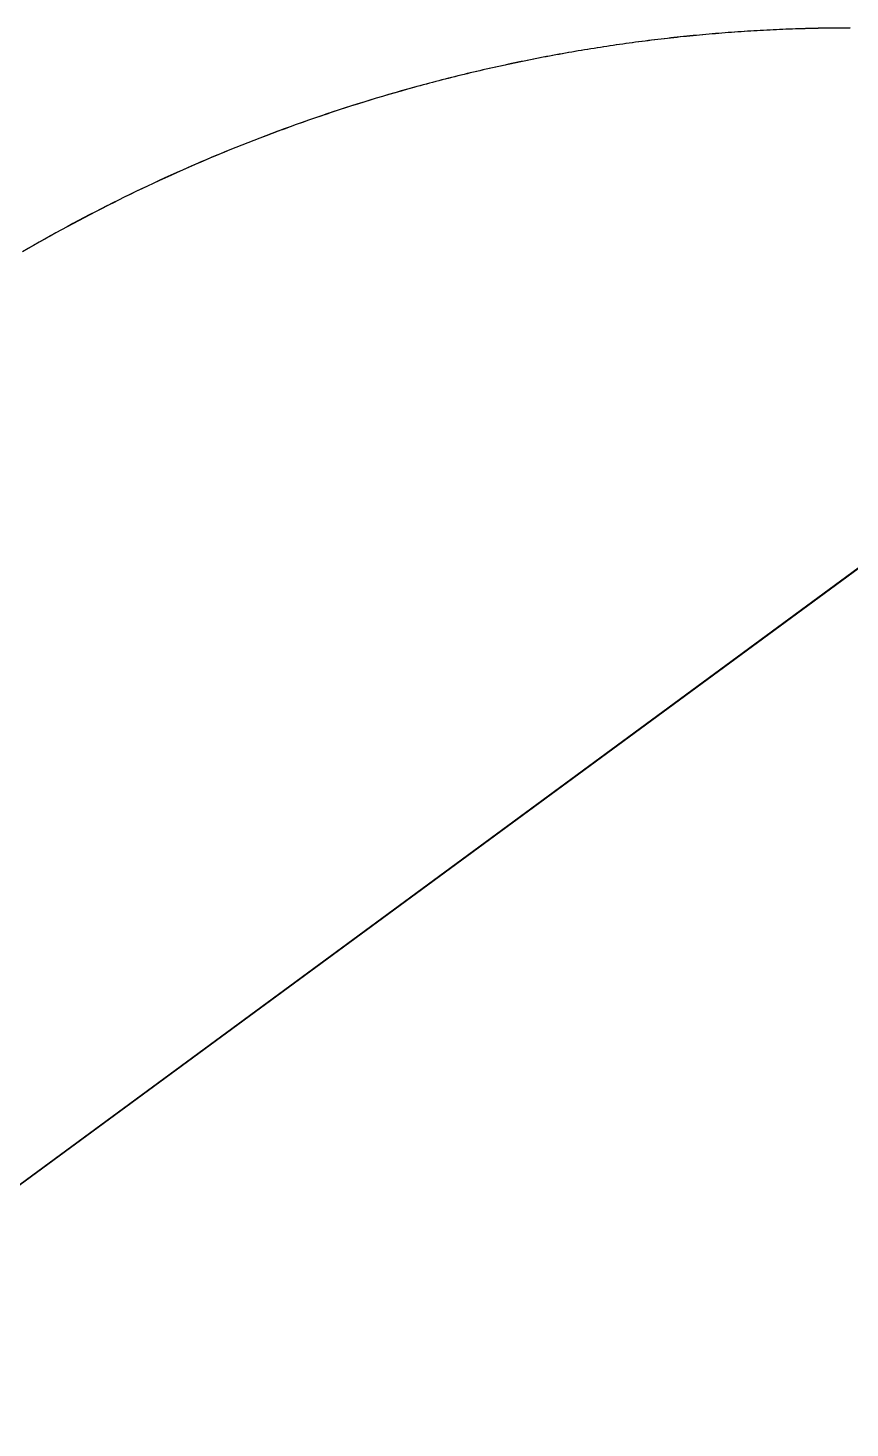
# Model space of a CAD drawing. Extents: x 141.9 to 179.5, y -126.9 to -94.3.
# Drawn here: x 171.646 to 174.249, y -98.702 to -94.271 of the extents above; entities that cross this region are included whole.
import ezdxf

# ---------------------------------------------------------------- set-up
doc = ezdxf.new("R2010")
doc.units = 0
doc.layers.add('BLACK', color=7, linetype='CONTINUOUS')

msp = doc.modelspace()

# ---------------------------------------------------------------- linework, layer by layer
at = {"layer": 'BLACK', "linetype": 'CONTINUOUS'}
for p, q in [((173.812755, -94.28996), (173.802613, -94.290835)), ((173.813201, -94.289838), (173.803059, -94.290713)), ((173.822896, -94.289105), (173.812755, -94.28996)), ((173.823342, -94.288983), (173.813201, -94.289838)), ((173.83304, -94.28827), (173.822896, -94.289105)), ((173.833486, -94.288148), (173.823342, -94.288983)), ((173.843183, -94.287455), (173.83304, -94.28827)), ((173.843629, -94.287333), (173.833486, -94.288148)), ((173.853329, -94.28666), (173.843183, -94.287455)), ((173.853775, -94.286538), (173.843629, -94.287333)), ((173.863474, -94.285885), (173.853329, -94.28666)), ((173.86392, -94.285763), (173.853775, -94.286538)), ((173.873622, -94.28513), (173.863474, -94.285885)), ((173.874068, -94.285008), (173.86392, -94.285763)), ((173.883768, -94.284395), (173.873622, -94.28513)), ((173.884214, -94.284273), (173.874068, -94.285008)), ((173.893918, -94.28368), (173.883768, -94.284395)), ((173.894364, -94.283558), (173.884214, -94.284273)), ((173.904066, -94.282985), (173.893918, -94.28368)), ((173.904512, -94.282863), (173.894364, -94.283558)), ((173.914218, -94.28231), (173.904066, -94.282985)), ((173.914663, -94.282188), (173.904512, -94.282863)), ((173.924367, -94.281655), (173.914218, -94.28231)), ((173.924813, -94.281533), (173.914663, -94.282188)), ((173.93452, -94.28102), (173.924367, -94.281655)), ((173.934966, -94.280898), (173.924813, -94.281533)), ((173.944671, -94.280405), (173.93452, -94.28102)), ((173.945117, -94.280283), (173.934966, -94.280898)), ((173.954826, -94.27981), (173.944671, -94.280405)), ((173.955271, -94.279688), (173.945117, -94.280283)), ((173.964978, -94.279235), (173.954826, -94.27981)), ((173.965424, -94.279114), (173.955271, -94.279688)), ((173.975134, -94.27868), (173.964978, -94.279235)), ((173.975579, -94.278558), (173.965424, -94.279114)), ((173.985288, -94.278145), (173.975134, -94.27868)), ((173.985733, -94.278024), (173.975579, -94.278558)), ((173.995444, -94.27763), (173.985288, -94.278145)), ((173.99589, -94.277509), (173.985733, -94.278024)), ((174.005599, -94.277135), (173.995444, -94.27763)), ((174.006045, -94.277014), (173.99589, -94.277509)), ((174.015757, -94.276661), (174.005599, -94.277135)), ((174.016203, -94.276539), (174.006045, -94.277014)), ((174.025913, -94.276206), (174.015757, -94.276661)), ((174.026359, -94.276084), (174.016203, -94.276539)), ((174.036072, -94.275771), (174.025913, -94.276206)), ((174.036518, -94.275649), (174.026359, -94.276084)), ((174.046229, -94.275356), (174.036072, -94.275771)), ((174.046675, -94.275234), (174.036518, -94.275649)), ((174.056389, -94.274961), (174.046229, -94.275356)), ((174.056834, -94.274839), (174.046675, -94.275234)), ((174.066546, -94.274586), (174.056389, -94.274961)), ((174.066992, -94.274464), (174.056834, -94.274839)), ((174.076707, -94.274231), (174.066546, -94.274586)), ((174.077153, -94.274109), (174.066992, -94.274464)), ((174.086865, -94.273896), (174.076707, -94.274231)), ((174.087311, -94.273775), (174.077153, -94.274109)), ((174.097026, -94.273581), (174.086865, -94.273896)), ((174.097472, -94.27346), (174.087311, -94.273775)), ((174.107185, -94.273287), (174.097026, -94.273581)), ((174.107631, -94.273165), (174.097472, -94.27346)), ((174.117347, -94.273012), (174.107185, -94.273287)), ((174.117793, -94.27289), (174.107631, -94.273165)), ((174.127507, -94.272757), (174.117347, -94.273012)), ((174.127952, -94.272635), (174.117793, -94.27289)), ((174.137669, -94.272522), (174.127507, -94.272757)), ((174.138114, -94.2724), (174.127952, -94.272635)), ((174.147829, -94.272307), (174.137669, -94.272522)), ((174.148274, -94.272186), (174.138114, -94.2724)), ((174.157991, -94.272113), (174.147829, -94.272307)), ((174.158437, -94.271991), (174.148274, -94.272186)), ((174.168151, -94.271938), (174.157991, -94.272113)), ((174.168597, -94.271816), (174.158437, -94.271991)), ((174.178314, -94.271783), (174.168151, -94.271938)), ((174.178759, -94.271661), (174.168597, -94.271816)), ((174.188474, -94.271648), (174.178314, -94.271783)), ((174.18892, -94.271526), (174.178759, -94.271661)), ((174.198637, -94.271533), (174.188474, -94.271648)), ((174.199082, -94.271412), (174.18892, -94.271526)), ((174.208797, -94.271439), (174.198637, -94.271533)), ((174.209243, -94.271317), (174.199082, -94.271412)), ((174.218959, -94.271364), (174.208797, -94.271439)), ((174.219405, -94.271242), (174.209243, -94.271317)), ((174.22912, -94.271309), (174.218959, -94.271364)), ((174.229565, -94.271187), (174.219405, -94.271242)), ((174.239282, -94.271275), (174.22912, -94.271309)), ((174.239728, -94.271153), (174.229565, -94.271187)), ((174.249442, -94.27126), (174.239282, -94.271275)), ((174.249888, -94.271138), (174.239728, -94.271153)), ((173.448528, -94.334046), (173.43844, -94.33564)), ((173.448974, -94.333924), (173.438886, -94.335518)), ((173.458616, -94.332472), (173.448528, -94.334046)), ((173.459062, -94.33235), (173.448974, -94.333924)), ((173.468708, -94.330918), (173.458616, -94.332472)), ((173.469154, -94.330796), (173.459062, -94.33235)), ((173.4788, -94.329384), (173.468708, -94.330918)), ((173.479245, -94.329262), (173.469154, -94.330796)), ((173.488896, -94.327869), (173.4788, -94.329384)), ((173.489341, -94.327748), (173.479245, -94.329262)), ((173.498991, -94.326375), (173.488896, -94.327869)), ((173.499437, -94.326254), (173.489341, -94.327748)), ((173.50909, -94.324901), (173.498991, -94.326375)), ((173.509536, -94.324779), (173.499437, -94.326254)), ((173.519189, -94.323447), (173.50909, -94.324901)), ((173.519635, -94.323325), (173.509536, -94.324779)), ((173.529292, -94.322012), (173.519189, -94.323447)), ((173.529738, -94.32189), (173.519635, -94.323325)), ((173.539394, -94.320598), (173.529292, -94.322012)), ((173.53984, -94.320476), (173.529738, -94.32189)), ((173.549501, -94.319203), (173.539394, -94.320598)), ((173.549947, -94.319082), (173.53984, -94.320476)), ((173.559607, -94.317829), (173.549501, -94.319203)), ((173.560052, -94.317707), (173.549947, -94.319082)), ((173.569716, -94.316474), (173.559607, -94.317829)), ((173.570162, -94.316353), (173.560052, -94.317707)), ((173.579825, -94.31514), (173.569716, -94.316474)), ((173.580271, -94.315018), (173.570162, -94.316353)), ((173.589938, -94.313825), (173.579825, -94.31514)), ((173.590384, -94.313704), (173.580271, -94.315018)), ((173.60005, -94.312531), (173.589938, -94.313825)), ((173.600496, -94.312409), (173.590384, -94.313704)), ((173.610167, -94.311256), (173.60005, -94.312531)), ((173.610612, -94.311134), (173.600496, -94.312409)), ((173.620282, -94.310002), (173.610167, -94.311256)), ((173.620728, -94.30988), (173.610612, -94.311134)), ((173.630401, -94.308767), (173.620282, -94.310002)), ((173.630847, -94.308645), (173.620728, -94.30988)), ((173.640519, -94.307552), (173.630401, -94.308767)), ((173.640965, -94.307431), (173.630847, -94.308645)), ((173.650641, -94.306357), (173.640519, -94.307552)), ((173.651087, -94.306236), (173.640965, -94.307431)), ((173.660763, -94.305183), (173.650641, -94.306357)), ((173.661208, -94.305061), (173.651087, -94.306236)), ((173.670888, -94.304028), (173.660763, -94.305183)), ((173.671333, -94.303906), (173.661208, -94.305061)), ((173.681012, -94.302893), (173.670888, -94.304028)), ((173.681457, -94.302772), (173.671333, -94.303906)), ((173.691139, -94.301778), (173.681012, -94.302893)), ((173.691585, -94.301657), (173.681457, -94.302772)), ((173.701266, -94.300684), (173.691139, -94.301778)), ((173.701712, -94.300562), (173.691585, -94.301657)), ((173.711396, -94.299609), (173.701266, -94.300684)), ((173.711842, -94.299487), (173.701712, -94.300562)), ((173.721526, -94.298554), (173.711396, -94.299609)), ((173.721971, -94.298432), (173.711842, -94.299487)), ((173.731659, -94.297519), (173.721526, -94.298554)), ((173.732104, -94.297397), (173.721971, -94.298432)), ((173.74179, -94.296504), (173.731659, -94.297519)), ((173.742236, -94.296382), (173.732104, -94.297397)), ((173.751926, -94.295509), (173.74179, -94.296504)), ((173.752372, -94.295387), (173.742236, -94.296382)), ((173.76206, -94.294534), (173.751926, -94.295509)), ((173.762506, -94.294413), (173.752372, -94.295387)), ((173.772198, -94.293579), (173.76206, -94.294534)), ((173.772644, -94.293458), (173.762506, -94.294413)), ((173.782334, -94.292645), (173.772198, -94.293579)), ((173.78278, -94.292523), (173.772644, -94.293458)), ((173.792474, -94.29173), (173.782334, -94.292645)), ((173.79292, -94.291608), (173.78278, -94.292523)), ((173.802613, -94.290835), (173.792474, -94.29173)), ((173.803059, -94.290713), (173.79292, -94.291608)), ((173.207017, -94.377807), (173.196981, -94.37988)), ((173.207462, -94.377686), (173.197427, -94.379758)), ((173.217053, -94.375755), (173.207017, -94.377807)), ((173.217498, -94.375633), (173.207462, -94.377686)), ((173.227093, -94.373722), (173.217053, -94.375755)), ((173.227539, -94.3736), (173.217498, -94.375633)), ((173.237134, -94.371709), (173.227093, -94.373722)), ((173.237579, -94.371588), (173.227539, -94.3736)), ((173.247179, -94.369716), (173.237134, -94.371709)), ((173.247625, -94.369595), (173.237579, -94.371588)), ((173.257224, -94.367744), (173.247179, -94.369716)), ((173.25767, -94.367622), (173.247625, -94.369595)), ((173.267274, -94.36579), (173.257224, -94.367744)), ((173.26772, -94.365669), (173.25767, -94.367622)), ((173.277324, -94.363857), (173.267274, -94.36579)), ((173.27777, -94.363736), (173.26772, -94.365669)), ((173.287379, -94.361944), (173.277324, -94.363857)), ((173.287825, -94.361822), (173.27777, -94.363736)), ((173.297434, -94.360051), (173.287379, -94.361944)), ((173.297879, -94.359929), (173.287825, -94.361822)), ((173.307493, -94.358178), (173.297434, -94.360051)), ((173.307939, -94.358056), (173.297879, -94.359929)), ((173.317552, -94.356325), (173.307493, -94.358178)), ((173.317998, -94.356203), (173.307939, -94.358056)), ((173.327615, -94.354491), (173.317552, -94.356325)), ((173.328061, -94.354369), (173.317998, -94.356203)), ((173.337679, -94.352678), (173.327615, -94.354491)), ((173.338125, -94.352556), (173.328061, -94.354369)), ((173.347747, -94.350884), (173.337679, -94.352678)), ((173.348192, -94.350762), (173.338125, -94.352556)), ((173.357814, -94.349111), (173.347747, -94.350884)), ((173.35826, -94.348989), (173.348192, -94.350762)), ((173.367887, -94.347357), (173.357814, -94.349111)), ((173.368332, -94.347235), (173.35826, -94.348989)), ((173.377959, -94.345623), (173.367887, -94.347357)), ((173.378404, -94.345502), (173.368332, -94.347235)), ((173.388035, -94.343909), (173.377959, -94.345623)), ((173.388481, -94.343788), (173.378404, -94.345502)), ((173.398111, -94.342216), (173.388035, -94.343909)), ((173.398557, -94.342094), (173.388481, -94.343788)), ((173.408191, -94.340542), (173.398111, -94.342216)), ((173.408637, -94.34042), (173.398557, -94.342094)), ((173.418271, -94.338888), (173.408191, -94.340542)), ((173.418717, -94.338766), (173.408637, -94.34042)), ((173.428356, -94.337254), (173.418271, -94.338888)), ((173.428802, -94.337132), (173.418717, -94.338766)), ((173.43844, -94.33564), (173.428356, -94.337254)), ((173.438886, -94.335518), (173.428802, -94.337132)), ((173.007263, -94.422922), (172.997281, -94.425393)), ((173.016801, -94.420593), (173.006818, -94.423043)), ((173.017246, -94.420471), (173.007263, -94.422922)), ((173.026789, -94.418161), (173.016801, -94.420593)), ((173.027235, -94.41804), (173.017246, -94.420471)), ((173.036778, -94.415751), (173.026789, -94.418161)), ((173.037223, -94.415629), (173.027235, -94.41804)), ((173.046771, -94.413359), (173.036778, -94.415751)), ((173.047217, -94.413237), (173.037223, -94.415629)), ((173.056766, -94.410988), (173.046771, -94.413359)), ((173.057211, -94.410866), (173.047217, -94.413237)), ((173.066765, -94.408636), (173.056766, -94.410988)), ((173.067211, -94.408515), (173.057211, -94.410866)), ((173.076765, -94.406305), (173.066765, -94.408636)), ((173.07721, -94.406183), (173.067211, -94.408515)), ((173.086769, -94.403993), (173.076765, -94.406305)), ((173.087215, -94.403871), (173.07721, -94.406183)), ((173.096775, -94.401702), (173.086769, -94.403993)), ((173.09722, -94.40158), (173.087215, -94.403871)), ((173.106785, -94.39943), (173.096775, -94.401702)), ((173.10723, -94.399308), (173.09722, -94.40158)), ((173.116795, -94.397178), (173.106785, -94.39943)), ((173.117241, -94.397056), (173.10723, -94.399308)), ((173.126811, -94.394946), (173.116795, -94.397178)), ((173.127256, -94.394824), (173.117241, -94.397056)), ((173.136826, -94.392734), (173.126811, -94.394946)), ((173.137272, -94.392612), (173.127256, -94.394824)), ((173.146847, -94.390542), (173.136826, -94.392734)), ((173.147293, -94.39042), (173.137272, -94.392612)), ((173.156868, -94.38837), (173.146847, -94.390542)), ((173.157313, -94.388248), (173.147293, -94.39042)), ((173.166894, -94.386217), (173.156868, -94.38837)), ((173.167339, -94.386096), (173.157313, -94.388248)), ((173.176919, -94.384085), (173.166894, -94.386217)), ((173.177365, -94.383963), (173.167339, -94.386096)), ((173.18695, -94.381972), (173.176919, -94.384085)), ((173.187396, -94.381851), (173.177365, -94.383963)), ((173.196981, -94.37988), (173.18695, -94.381972)), ((173.197427, -94.379758), (173.187396, -94.381851)), ((172.847448, -94.464972), (172.827621, -94.470561)), ((172.847895, -94.46485), (172.828068, -94.470439)), ((172.867306, -94.459458), (172.847448, -94.464972)), ((172.867753, -94.459336), (172.847895, -94.46485)), ((172.877288, -94.456718), (172.867306, -94.459458)), ((172.877734, -94.456596), (172.867753, -94.459336)), ((172.887235, -94.454008), (172.877288, -94.456718)), ((172.88768, -94.453886), (172.877734, -94.456596)), ((172.897182, -94.451318), (172.887235, -94.454008)), ((172.897628, -94.451196), (172.88768, -94.453886)), ((172.907135, -94.448648), (172.897182, -94.451318)), ((172.907581, -94.448526), (172.897628, -94.451196)), ((172.917089, -94.445998), (172.907135, -94.448648)), ((172.917535, -94.445877), (172.907581, -94.448526)), ((172.927048, -94.443368), (172.917089, -94.445998)), ((172.927494, -94.443246), (172.917535, -94.445877)), ((172.937008, -94.440758), (172.927048, -94.443368)), ((172.937453, -94.440636), (172.927494, -94.443246)), ((172.946973, -94.438167), (172.937008, -94.440758)), ((172.947418, -94.438046), (172.937453, -94.440636)), ((172.956938, -94.435597), (172.946973, -94.438167)), ((172.957384, -94.435476), (172.947418, -94.438046)), ((172.966909, -94.433046), (172.956938, -94.435597)), ((172.967355, -94.432925), (172.957384, -94.435476)), ((172.976881, -94.430516), (172.966909, -94.433046)), ((172.977327, -94.430394), (172.967355, -94.432925)), ((172.986858, -94.428005), (172.976881, -94.430516)), ((172.987303, -94.427883), (172.977327, -94.430394)), ((172.996835, -94.425515), (172.986858, -94.428005)), ((172.997281, -94.425393), (172.987303, -94.427883)), ((173.006818, -94.423043), (172.996835, -94.425515)), ((172.709297, -94.505654), (172.689684, -94.511763)), ((172.709744, -94.505532), (172.690131, -94.511641)), ((172.72894, -94.49962), (172.709297, -94.505654)), ((172.729387, -94.499498), (172.709744, -94.505532)), ((172.748615, -94.493659), (172.72894, -94.49962)), ((172.749062, -94.493537), (172.729387, -94.499498)), ((172.768321, -94.487773), (172.748615, -94.493659)), ((172.768768, -94.487651), (172.749062, -94.493537)), ((172.788057, -94.481961), (172.768321, -94.487773)), ((172.788504, -94.481839), (172.768768, -94.487651)), ((172.807824, -94.476224), (172.788057, -94.481961)), ((172.808271, -94.476102), (172.788504, -94.481839)), ((172.827621, -94.470561), (172.807824, -94.476224)), ((172.828068, -94.470439), (172.808271, -94.476102)), ((172.572671, -94.549966), (172.55328, -94.556591)), ((172.573118, -94.549844), (172.553727, -94.556469)), ((172.592093, -94.543415), (172.572671, -94.549966)), ((172.59254, -94.543293), (172.573118, -94.549844)), ((172.611548, -94.536937), (172.592093, -94.543415)), ((172.611995, -94.536815), (172.59254, -94.543293)), ((172.631035, -94.530533), (172.611548, -94.536937)), ((172.631482, -94.530411), (172.611995, -94.536815)), ((172.650553, -94.524202), (172.631035, -94.530533)), ((172.651, -94.52408), (172.631482, -94.530411)), ((172.670103, -94.517946), (172.650553, -94.524202)), ((172.67055, -94.517824), (172.651, -94.52408)), ((172.689684, -94.511763), (172.670103, -94.517946)), ((172.690131, -94.511641), (172.67055, -94.517824)), ((172.437619, -94.597881), (172.418457, -94.605019)), ((172.438066, -94.597759), (172.418904, -94.604897)), ((172.456814, -94.590817), (172.437619, -94.597881)), ((172.457261, -94.590695), (172.438066, -94.597759)), ((172.476041, -94.583825), (172.456814, -94.590817)), ((172.476488, -94.583703), (172.457261, -94.590695)), ((172.495302, -94.576907), (172.476041, -94.583825)), ((172.495749, -94.576785), (172.476488, -94.583703)), ((172.514595, -94.570062), (172.495302, -94.576907)), ((172.515042, -94.56994), (172.495749, -94.576785)), ((172.533921, -94.56329), (172.514595, -94.570062)), ((172.534368, -94.563168), (172.515042, -94.56994)), ((172.55328, -94.556591), (172.533921, -94.56329)), ((172.553727, -94.556469), (172.534368, -94.563168)), ((172.323152, -94.641799), (172.304193, -94.649373)), ((172.323599, -94.641677), (172.30464, -94.649251)), ((172.342146, -94.634298), (172.323152, -94.641799)), ((172.342593, -94.634176), (172.323599, -94.641677)), ((172.361173, -94.626869), (172.342146, -94.634298)), ((172.36162, -94.626747), (172.342593, -94.634176)), ((172.380234, -94.619513), (172.361173, -94.626869)), ((172.380681, -94.619391), (172.36162, -94.626747)), ((172.399329, -94.612229), (172.380234, -94.619513)), ((172.399776, -94.612107), (172.380681, -94.619391)), ((172.418457, -94.605019), (172.399329, -94.612229)), ((172.418904, -94.604897), (172.399776, -94.612107)), ((172.209914, -94.688325), (172.191163, -94.696332)), ((172.210361, -94.688203), (172.19161, -94.69621)), ((172.228701, -94.680391), (172.209914, -94.688325)), ((172.229148, -94.680269), (172.210361, -94.688203)), ((172.247522, -94.672528), (172.228701, -94.680391)), ((172.247969, -94.672406), (172.229148, -94.680269)), ((172.266378, -94.664737), (172.247522, -94.672528)), ((172.266825, -94.664615), (172.247969, -94.672406)), ((172.285268, -94.657019), (172.266378, -94.664737)), ((172.285715, -94.656897), (172.266825, -94.664615)), ((172.304193, -94.649373), (172.285268, -94.657019)), ((172.30464, -94.649251), (172.285715, -94.656897)), ((172.116513, -94.729078), (172.09794, -94.737443)), ((172.11696, -94.728956), (172.098387, -94.737321)), ((172.135122, -94.720784), (172.116513, -94.729078)), ((172.135569, -94.720662), (172.11696, -94.728956)), ((172.153767, -94.712562), (172.135122, -94.720784)), ((172.154214, -94.71244), (172.135569, -94.720662)), ((172.172447, -94.704411), (172.153767, -94.712562)), ((172.172894, -94.704289), (172.154214, -94.71244)), ((172.191163, -94.696332), (172.172447, -94.704411)), ((172.19161, -94.69621), (172.172894, -94.704289)), ((172.024011, -94.771617), (172.005621, -94.780339)), ((172.024458, -94.771495), (172.006068, -94.780217)), ((172.042439, -94.762967), (172.024011, -94.771617)), ((172.042886, -94.762845), (172.024458, -94.771495)), ((172.060903, -94.754388), (172.042439, -94.762967)), ((172.06135, -94.754266), (172.042886, -94.762845)), ((172.079403, -94.74588), (172.060903, -94.754388)), ((172.07985, -94.745758), (172.06135, -94.754266)), ((172.09794, -94.737443), (172.079403, -94.74588)), ((172.098387, -94.737321), (172.07985, -94.745758)), ((171.93243, -94.815933), (171.914226, -94.825008)), ((171.932877, -94.815811), (171.914673, -94.824886)), ((171.950671, -94.806929), (171.93243, -94.815933)), ((171.951118, -94.806807), (171.932877, -94.815811)), ((171.96895, -94.797995), (171.950671, -94.806929)), ((171.969397, -94.797873), (171.951118, -94.806807)), ((171.987267, -94.789131), (171.96895, -94.797995)), ((171.987714, -94.789009), (171.969397, -94.797873)), ((172.005621, -94.780339), (171.987267, -94.789131)), ((172.006068, -94.780217), (171.987714, -94.789009)), ((171.841791, -94.862013), (171.823779, -94.871439)), ((171.842238, -94.861891), (171.824226, -94.871317)), ((171.859843, -94.852656), (171.841791, -94.862013)), ((171.86029, -94.852534), (171.842238, -94.861891)), ((171.877932, -94.84337), (171.859843, -94.852656)), ((171.878379, -94.843248), (171.86029, -94.852534)), ((171.89606, -94.834154), (171.877932, -94.84337)), ((171.896507, -94.834032), (171.878379, -94.843248)), ((171.914226, -94.825008), (171.89606, -94.834154)), ((171.914673, -94.824886), (171.896507, -94.834032)), ((171.752119, -94.909843), (171.734303, -94.919618)), ((171.752566, -94.909721), (171.73475, -94.919496)), ((171.769975, -94.900137), (171.752119, -94.909843)), ((171.770422, -94.900015), (171.752566, -94.909721)), ((171.787871, -94.890501), (171.769975, -94.900137)), ((171.788318, -94.890379), (171.770422, -94.900015)), ((171.805805, -94.880935), (171.787871, -94.890501)), ((171.806252, -94.880813), (171.788318, -94.890379)), ((171.823779, -94.871439), (171.805805, -94.880935)), ((171.824226, -94.871317), (171.806252, -94.880813)), ((171.681093, -94.949358), (171.663437, -94.95941)), ((171.68154, -94.949236), (171.663884, -94.959288)), ((171.698789, -94.939376), (171.681093, -94.949358)), ((171.699236, -94.939254), (171.68154, -94.949236)), ((171.716526, -94.929462), (171.698789, -94.939376)), ((171.716973, -94.92934), (171.699236, -94.939254)), ((171.734303, -94.919618), (171.716526, -94.929462)), ((171.73475, -94.919496), (171.716973, -94.92934)), ((171.646268, -94.969409), (171.628693, -94.979598)), ((171.663437, -94.95941), (171.645821, -94.969531)), ((171.663884, -94.959288), (171.646268, -94.969409)), ((174.610796, -95.733984), (170.572669, -98.702062)), ((170.573118, -98.701939), (174.611239, -95.733859))]:
    msp.add_line(p, q, dxfattribs=at)

doc.saveas('drawing.dxf')
